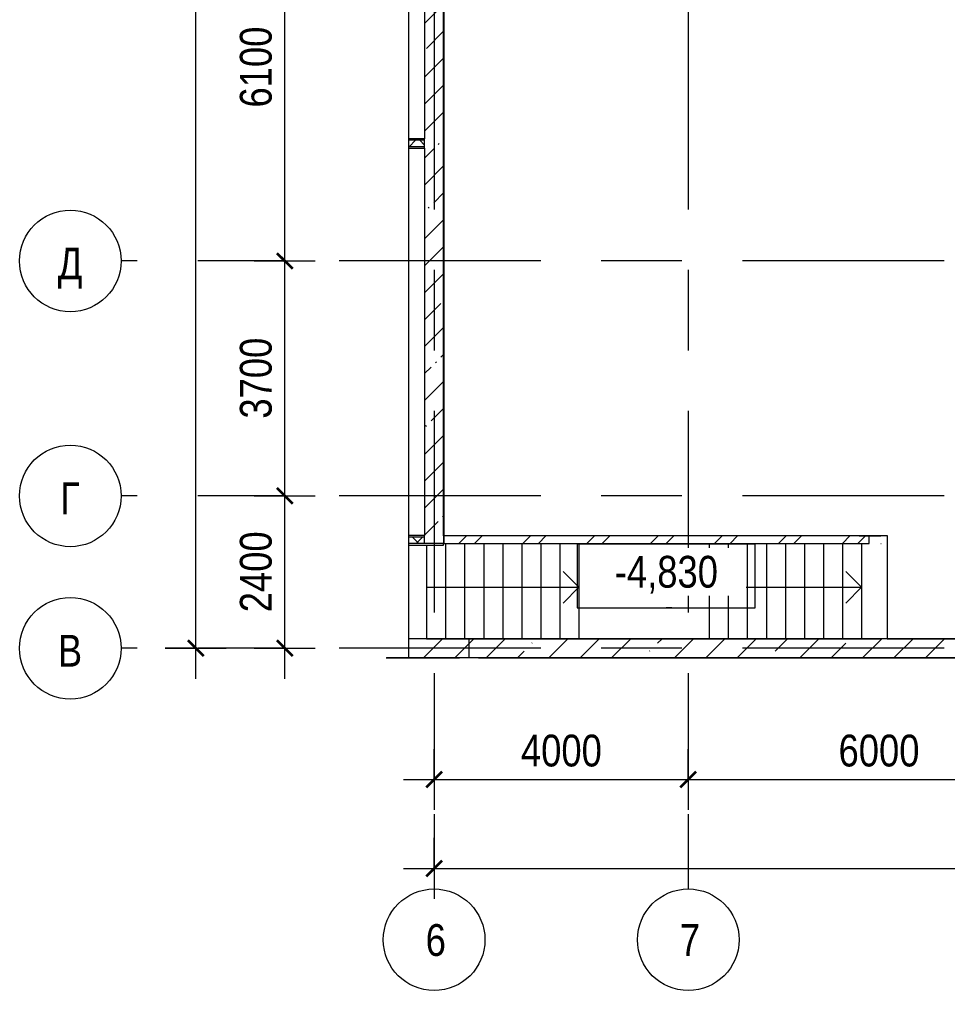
# Model space of a CAD drawing. Header units: millimetres. Extents: x 46431 to 216095, y -43515 to 31605.
# Drawn here: x 161296 to 175907, y -21274 to -5979 of the extents above; entities that cross this region are included whole.
import ezdxf

# ---------------------------------------------------------------- set-up
doc = ezdxf.new("R2010")
doc.units = ezdxf.units.MM
doc.linetypes.add('Осевые', pattern=[6350, 1270, -952.5, 3175, -952.5])
for name, color, linetype, lineweight in [('Высотные отметки', 7, 'Continuous', 9), ('Контуры', 7, 'Continuous', 9), ('Линии подступенков-1', 7, 'Continuous', 9), ('Линии свеса', 7, 'Continuous', 9), ('Общие ребра', 7, 'Continuous', 9), ('Оси', 7, 'Continuous', 9), ('Оси-1', 7, 'Continuous', 18), ('Оси-2', 7, 'Осевые', 9), ('Перекрытия', 7, 'Continuous', 9), ('Размеры', 7, 'Continuous', 9), ('Размеры-200', 7, 'Continuous', 9), ('Стены-1', 7, 'Continuous', 18), ('Стрелки вверх', 7, 'Continuous', 9), ('Штриховка разреза-3', 7, 'Continuous', 9), ('Элементы узлов', 7, 'Continuous', 9)]:
    doc.layers.add(name, color=color, linetype=linetype, lineweight=lineweight)
doc.styles.add('Arial Narrow', font='Arial Narrow.ttf', dxfattribs={"height": 500})
doc.dimstyles.new('Диагональ_-_2_5_мм_Arial_narrow', dxfattribs={"dimscale": 304.8, "dimtxt": 511.715487, "dimasz": 0.787402, "dimexe": 1.574803, "dimexo": 0.0625, "dimgap": 0.19685, "dimtad": 1, "dimdec": 0, "dimzin": 0, "dimdsep": 46, "dimtxsty": 'Arial Narrow', "dimblk1": 'OBLIQUE', "dimblk2": 'OBLIQUE', "dimsah": 1, "dimcen": 0.09, "dimdle": 1.574803, "dimazin": 0, "dimtfac": 1, "dimtdec": 4, "dimtix": 1, "dimtmove": 1, "dimatfit": 3, "dimfxl": 1.574803, "dimfxlon": 1, "dimtvp": 1, "dimtolj": 1, "dimtzin": 0, "dimarcsym": 2})
doc.dimstyles.new('Диагональ_-_2_5_мм_Arial_narrow_1', dxfattribs={"dimscale": 304.8, "dimtxt": 511.715487, "dimasz": 0.787402, "dimexe": 1.574803, "dimexo": 0.0625, "dimgap": 0.19685, "dimtad": 1, "dimdec": 0, "dimzin": 0, "dimdsep": 46, "dimtxsty": 'Arial Narrow', "dimblk1": 'OBLIQUE', "dimblk2": 'OBLIQUE', "dimsah": 1, "dimcen": 0.09, "dimdle": 1.574803, "dimazin": 0, "dimtfac": 1, "dimtdec": 4, "dimtix": 1, "dimtmove": 0, "dimatfit": 3, "dimfxl": 1.574803, "dimfxlon": 1, "dimtvp": 1, "dimtolj": 1, "dimtzin": 0, "dimarcsym": 2})
pattern_1 = [(45, (85893.1, 0), (-493.914, 493.914), []), (45, (86387, 0), (-493.914, 493.914), [873.125, -174.625, 6.706, -167.919])]
pattern_2 = [(45, (85893.1, 0), (-212.132, 212.132), []), (135, (85893.1, 0), (-212.132, -212.132), [])]

# ---------------------------------------------------------------- blocks, each defined once
blk = doc.blocks.new('Линия разрыва1 - М 200-5354920-Фрагмент плана на отм_ -3_500')
at = {"layer": 'Элементы узлов'}
for p, q in [((-44, 170), (-88, 0)), ((45, -172), (-44, 170)), ((-88, 0), (-12380, 0)), ((90, 0), (45, -172)), ((12580, 0), (90, 0))]:
    blk.add_line(p, q, dxfattribs=at)
blk = doc.blocks.new('Линия разрыва1 - М 200-5815316-Фрагмент плана на отм_ -3_500')
at = {"layer": 'Элементы узлов'}
blk.add_line((-88, 0), (-24200, 0), dxfattribs=at)
blk = doc.blocks.new('Ось сетки - По умолчанию 2-349628-Фрагмент плана на отм_ -3_500')
at = {"layer": 'Оси-1'}
blk.add_circle((0, 0), 4, dxfattribs=at)
blk = doc.blocks.new('DIMBLOCK33-Фрагмент плана на отм_ -3_500')
at = {"layer": 'Размеры-200', "lineweight": 35, "transparency": 16777216}
for points in [[(165473, -13483), (165353, -13363), (165593, -13603)], [(165473, -15883), (165353, -15763), (165593, -16003)]]:
    blk.add_hatch(color=256, dxfattribs=at).paths.add_polyline_path(points, flags=0)
for p, q in [((165473, -13483), (165353, -13363)), ((165353, -13363), (165593, -13603)), ((165593, -13603), (165473, -13483)), ((165473, -15883), (165353, -15763)), ((165353, -15763), (165593, -16003)), ((165593, -16003), (165473, -15883))]:
    blk.add_line(p, q, dxfattribs=at)
at = {"layer": 'Размеры-200', "transparency": 16777216}
for p, q in [((164993, -13483), (165953, -13483)), ((165473, -13483), (164993, -13483)), ((165473, -16363), (165473, -13483)), ((164993, -15883), (165953, -15883)), ((165473, -15883), (164993, -15883))]:
    blk.add_line(p, q, dxfattribs=at)
at = {"layer": 'Размеры-200', "color": 0, "transparency": 16777216, "insert": (164767, -15316), "char_height": 500, "width": 1520.53, "attachment_point": 1, "rotation": 90, "line_spacing_factor": 0.974696, "style": 'Arial Narrow'}
blk.add_mtext('2400', dxfattribs=at)
blk = doc.blocks.new('_Oblique')
at = {"color": 0, "linetype": 'ByBlock', "lineweight": -2}
blk.add_line((-0.5, -0.5), (0.5, 0.5), dxfattribs=at)
blk = doc.blocks.new('DIMBLOCK34-Фрагмент плана на отм_ -3_500')
at = {"layer": 'Размеры-200', "lineweight": 35, "transparency": 16777216}
for points in [[(165473, -9783), (165353, -9663), (165593, -9903)], [(165473, -13483), (165353, -13363), (165593, -13603)]]:
    blk.add_hatch(color=256, dxfattribs=at).paths.add_polyline_path(points, flags=0)
at = {"layer": 'Размеры-200', "transparency": 16777216}
for p, q in [((164993, -9783), (165953, -9783)), ((165473, -9783), (164993, -9783)), ((165473, -13483), (165473, -9783)), ((164993, -13483), (165953, -13483)), ((165473, -13483), (164993, -13483))]:
    blk.add_line(p, q, dxfattribs=at)
at = {"layer": 'Размеры-200', "lineweight": 35, "transparency": 16777216}
for p, q in [((165473, -9783), (165353, -9663)), ((165353, -9663), (165593, -9903)), ((165593, -9903), (165473, -9783)), ((165473, -13483), (165353, -13363)), ((165353, -13363), (165593, -13603)), ((165593, -13603), (165473, -13483))]:
    blk.add_line(p, q, dxfattribs=at)
at = {"layer": 'Размеры-200', "color": 0, "transparency": 16777216, "insert": (164767, -12266), "char_height": 500, "width": 1520.53, "attachment_point": 1, "rotation": 90, "line_spacing_factor": 0.974696, "style": 'Arial Narrow'}
blk.add_mtext('3700', dxfattribs=at)
blk = doc.blocks.new('DIMBLOCK35-Фрагмент плана на отм_ -3_500')
at = {"layer": 'Размеры-200', "lineweight": 35, "transparency": 16777216}
for points in [[(165473, -3683), (165353, -3563), (165593, -3803)], [(165473, -9783), (165353, -9663), (165593, -9903)]]:
    blk.add_hatch(color=256, dxfattribs=at).paths.add_polyline_path(points, flags=0)
for p, q in [((165473, -3683), (165353, -3563)), ((165353, -3563), (165593, -3803)), ((165593, -3803), (165473, -3683)), ((165473, -9783), (165353, -9663)), ((165353, -9663), (165593, -9903)), ((165593, -9903), (165473, -9783))]:
    blk.add_line(p, q, dxfattribs=at)
at = {"layer": 'Размеры-200', "transparency": 16777216}
for p, q in [((164993, -3683), (165953, -3683)), ((165473, -3683), (164993, -3683)), ((165473, -9783), (165473, -3683)), ((164993, -9783), (165953, -9783)), ((165473, -9783), (164993, -9783))]:
    blk.add_line(p, q, dxfattribs=at)
at = {"layer": 'Размеры-200', "color": 0, "transparency": 16777216, "insert": (164767, -7366), "char_height": 500, "width": 1520.53, "attachment_point": 1, "rotation": 90, "line_spacing_factor": 0.974696, "style": 'Arial Narrow'}
blk.add_mtext('6100', dxfattribs=at)
blk = doc.blocks.new('DIMBLOCK39-Фрагмент плана на отм_ -3_500')
at = {"layer": 'Размеры-200', "lineweight": 35, "transparency": 16777216}
for points in [[(167825, -17950), (167945, -17830), (167705, -18070)], [(171825, -17950), (171945, -17830), (171705, -18070)]]:
    blk.add_hatch(color=256, dxfattribs=at).paths.add_polyline_path(points, flags=0)
at = {"layer": 'Размеры-200', "transparency": 16777216}
for p, q in [((167825, -17470), (167825, -18430)), ((167825, -17950), (167825, -17470)), ((171825, -17470), (171825, -18430)), ((171825, -17950), (171825, -17470)), ((167345, -17950), (171825, -17950))]:
    blk.add_line(p, q, dxfattribs=at)
at = {"layer": 'Размеры-200', "lineweight": 35, "transparency": 16777216}
for p, q in [((167945, -17830), (167705, -18070)), ((167825, -17950), (167945, -17830)), ((171945, -17830), (171705, -18070)), ((171825, -17950), (171945, -17830)), ((167705, -18070), (167825, -17950)), ((171705, -18070), (171825, -17950))]:
    blk.add_line(p, q, dxfattribs=at)
at = {"layer": 'Размеры-200', "color": 0, "transparency": 16777216, "insert": (169191, -17244), "char_height": 500, "width": 1520.53, "attachment_point": 1, "line_spacing_factor": 0.974696, "style": 'Arial Narrow'}
blk.add_mtext('4000', dxfattribs=at)
blk = doc.blocks.new('DIMBLOCK40-Фрагмент плана на отм_ -3_500')
at = {"layer": 'Размеры-200', "lineweight": 35, "transparency": 16777216}
for points in [[(171825, -17950), (171945, -17830), (171705, -18070)], [(177825, -17950), (177945, -17830), (177705, -18070)]]:
    blk.add_hatch(color=256, dxfattribs=at).paths.add_polyline_path(points, flags=0)
at = {"layer": 'Размеры-200', "transparency": 16777216}
for p, q in [((171825, -17470), (171825, -18430)), ((171825, -17950), (171825, -17470)), ((177825, -17470), (177825, -18430)), ((177825, -17950), (177825, -17470)), ((171825, -17950), (177825, -17950))]:
    blk.add_line(p, q, dxfattribs=at)
at = {"layer": 'Размеры-200', "lineweight": 35, "transparency": 16777216}
for p, q in [((171945, -17830), (171705, -18070)), ((171825, -17950), (171945, -17830)), ((177945, -17830), (177705, -18070)), ((177825, -17950), (177945, -17830)), ((171705, -18070), (171825, -17950)), ((177705, -18070), (177825, -17950))]:
    blk.add_line(p, q, dxfattribs=at)
at = {"layer": 'Размеры-200', "color": 0, "transparency": 16777216, "insert": (174191, -17244), "char_height": 500, "width": 1520.53, "attachment_point": 1, "line_spacing_factor": 0.974696, "style": 'Arial Narrow'}
blk.add_mtext('6000', dxfattribs=at)
blk = doc.blocks.new('DIMBLOCK47-Фрагмент плана на отм_ -3_500')
at = {"layer": 'Размеры-200', "lineweight": 35, "transparency": 16777216}
for points in [[(167825, -19350), (167945, -19230), (167705, -19470)], [(190225, -19350), (190345, -19230), (190105, -19470)]]:
    blk.add_hatch(color=256, dxfattribs=at).paths.add_polyline_path(points, flags=0)
at = {"layer": 'Размеры-200', "transparency": 16777216}
for p, q in [((167825, -18870), (167825, -19830)), ((167825, -19350), (167825, -18870)), ((190225, -18870), (190225, -19830)), ((190225, -19350), (190225, -18870)), ((167345, -19350), (190225, -19350))]:
    blk.add_line(p, q, dxfattribs=at)
at = {"layer": 'Размеры-200', "lineweight": 35, "transparency": 16777216}
for p, q in [((167945, -19230), (167705, -19470)), ((167825, -19350), (167945, -19230)), ((190345, -19230), (190105, -19470)), ((190225, -19350), (190345, -19230)), ((167705, -19470), (167825, -19350)), ((190105, -19470), (190225, -19350))]:
    blk.add_line(p, q, dxfattribs=at)
at = {"layer": 'Размеры-200', "color": 0, "transparency": 16777216, "insert": (178233, -18644), "char_height": 500, "width": 1900.66, "attachment_point": 1, "line_spacing_factor": 0.974696, "style": 'Arial Narrow'}
blk.add_mtext('22400', dxfattribs=at)
blk = doc.blocks.new('DIMBLOCK49-Фрагмент плана на отм_ -3_500')
at = {"layer": 'Размеры-200', "lineweight": 35, "transparency": 16777216}
for points in [[(164073, 8517), (163953, 8637), (164193, 8397)], [(164073, -15883), (163953, -15763), (164193, -16003)]]:
    blk.add_hatch(color=256, dxfattribs=at).paths.add_polyline_path(points, flags=0)
at = {"layer": 'Размеры-200', "transparency": 16777216}
for p, q in [((164073, -16363), (164073, 8997)), ((163593, 8517), (164553, 8517)), ((164073, 8517), (163593, 8517)), ((164073, -3532), (164073, -3683)), ((164073, -5515), (164073, -3532)), ((163593, -15883), (164553, -15883)), ((164073, -15883), (163593, -15883))]:
    blk.add_line(p, q, dxfattribs=at)
at = {"layer": 'Размеры-200', "lineweight": 35, "transparency": 16777216}
for p, q in [((164073, 8517), (163953, 8637)), ((163953, 8637), (164193, 8397)), ((164193, 8397), (164073, 8517)), ((164073, -15883), (163953, -15763)), ((163953, -15763), (164193, -16003)), ((164193, -16003), (164073, -15883))]:
    blk.add_line(p, q, dxfattribs=at)
at = {"layer": 'Размеры-200', "color": 0, "transparency": 16777216, "insert": (163367, -5515), "char_height": 500, "width": 1900.66, "attachment_point": 1, "rotation": 90, "line_spacing_factor": 0.974696, "style": 'Arial Narrow'}
blk.add_mtext('24400', dxfattribs=at)
blk = doc.blocks.new('Высотные отметки - Высотная отметка - Рамка_14мм длина-4459141-Фрагмент плана на отм_ -3_500')
at = {"layer": 'Высотные отметки'}
for p, q in [((7, 5), (-7, 5)), ((-7, 5), (-7, 0)), ((7, 0), (7, 5)), ((-7, 0), (7, 0))]:
    blk.add_line(p, q, dxfattribs=at)

msp = doc.modelspace()

# ---------------------------------------------------------------- hatches: boundary and pattern name
at = {"layer": 'Штриховка разреза-3'}
h = msp.add_hatch(dxfattribs=at)
h.set_pattern_fill('FP_4', color=256, style=0, pattern_type=2)
h.set_pattern_definition([(45, (85893.1, 0), (-424.264, 424.264), [600, -100, 20, -100]), (45, (85893.1, 424), (-424.264, 424.264), [])])
h.paths.add_polyline_path([(167674.7, -14232.9), (167974.7, -14232.9), (167974.7, 6867.1), (167674.7, 6867.1), (167674.7, -14132.9)], flags=0)
h = msp.add_hatch(dxfattribs=at)
h.set_pattern_fill('FP_1', color=256, style=0, pattern_type=2)
h.set_pattern_definition(pattern_2)
h.paths.add_polyline_path([(167674.7, -7982.9), (167674.7, -7882.9), (167424.7, -7882.9), (167424.7, -7982.9)], flags=0)
h = msp.add_hatch(dxfattribs=at)
h.set_pattern_fill('FP_1', color=256, style=0, pattern_type=2)
h.set_pattern_definition(pattern_2)
h.paths.add_polyline_path([(167424.7, -14232.9), (167674.7, -14232.9), (167674.7, -14132.9), (167424.7, -14132.9)], flags=0)
h = msp.add_hatch(dxfattribs=at)
h.set_pattern_fill('FP_3', color=256, style=0, pattern_type=2)
h.set_pattern_definition([(45, (85893.1, 0), (-502.8943, 502.8943), []), (45, (85893.1, 762), (-502.8943, 502.8943), [])])
h.paths.add_polyline_path([(173173.5, -14232.9), (174674.7, -14232.9), (174674.7, -14112.9), (167979.7, -14112.9), (167979.7, -14232.9), (170121.9, -14232.9)], flags=0)
h = msp.add_hatch(dxfattribs=at)
h.set_pattern_fill('FP_8', color=256, style=0, pattern_type=2)
h.set_pattern_definition(pattern_1)
h.paths.add_polyline_path([(168524.7, -16032.9), (190074.7, -16032.9), (190072.7, -15732.9), (168524.7, -15732.9)], flags=0)
h.paths.add_polyline_path([(167424.7, -16032.9), (167824.7, -16032.9), (167824.7, -15732.9), (167424.7, -15732.9), (167424.7, -15753.3)], flags=0)
h = msp.add_hatch(dxfattribs=at)
h.set_pattern_fill('FP_8', color=256, style=0, pattern_type=2)
h.set_pattern_definition(pattern_1)
h.paths.add_polyline_path([(168374.7, -16032.9), (168524.7, -16032.9), (168524.7, -15732.9), (167824.7, -15732.9), (167824.7, -16032.9), (168224.7, -16032.9)], flags=0)
h = msp.add_hatch(dxfattribs=at)
h.set_pattern_fill('FP_8', color=256, style=0, pattern_type=2)
h.set_pattern_definition(pattern_1)
h.paths.add_polyline_path([(168224.7, -16032.9), (168374.7, -16032.9), (168374.7, -15732.9), (167824.7, -15732.9), (167824.7, -16032.9)], flags=0)

# ---------------------------------------------------------------- linework, layer by layer
at = {"layer": 'Высотные отметки'}
for q in [(171477.3, -15244.1), (171564, -15244.1)]:
    msp.add_line((171564, -15244.1), q, dxfattribs=at)
at = {"layer": 'Контуры'}
for p, q in [((174514.7, -14112.9), (174854.7, -14112.9)), ((167704.7, -14257.9), (167704.7, -15732.9)), ((172154.7, -14232.9), (172154.7, -15732.9)), ((167704.7, -15732.9), (170404.7, -15732.9)), ((170404.7, -15732.9), (172154.7, -15732.9)), ((172154.7, -15732.9), (174854.7, -15732.9))]:
    msp.add_line(p, q, dxfattribs=at)
at = {"layer": 'Линии подступенков-1'}
for p, q in [((167704.7, -14257.9), (167704.7, -15732.9)), ((168004.7, -14232.9), (168004.7, -15732.9)), ((168304.7, -14232.9), (168304.7, -15732.9)), ((168604.7, -14232.9), (168604.7, -15732.9)), ((168904.7, -14232.9), (168904.7, -15732.9)), ((169204.7, -14232.9), (169204.7, -15732.9)), ((169504.7, -14232.9), (169504.7, -15732.9)), ((169804.7, -14232.9), (169804.7, -15732.9)), ((170104.7, -14232.9), (170104.7, -15732.9)), ((172154.7, -14232.9), (172154.7, -15732.9)), ((172454.7, -14232.9), (172454.7, -15732.9)), ((172754.7, -14232.9), (172754.7, -15732.9)), ((173054.7, -14232.9), (173054.7, -15732.9)), ((173354.7, -14232.9), (173354.7, -15732.9)), ((173654.7, -14232.9), (173654.7, -15732.9)), ((173954.7, -14232.9), (173954.7, -15732.9)), ((174254.7, -14232.9), (174254.7, -15732.9)), ((174554.7, -14232.9), (174554.7, -15732.9))]:
    msp.add_line(p, q, dxfattribs=at)
at = {"layer": 'Линии свеса'}
for p, q in [((168004.7, -14232.9), (168004.7, -15732.9)), ((168304.7, -14232.9), (168304.7, -15732.9)), ((168604.7, -14232.9), (168604.7, -15732.9)), ((168904.7, -14232.9), (168904.7, -15732.9)), ((169204.7, -14232.9), (169204.7, -15732.9)), ((169504.7, -14232.9), (169504.7, -15732.9)), ((169804.7, -14232.9), (169804.7, -15732.9)), ((170104.7, -14232.9), (170104.7, -15732.9)), ((172454.7, -14232.9), (172454.7, -15732.9)), ((172754.7, -14232.9), (172754.7, -15732.9)), ((173054.7, -14232.9), (173054.7, -15732.9)), ((173354.7, -14232.9), (173354.7, -15732.9)), ((173654.7, -14232.9), (173654.7, -15732.9)), ((173954.7, -14232.9), (173954.7, -15732.9)), ((174254.7, -14232.9), (174254.7, -15732.9)), ((174554.7, -14232.9), (174554.7, -15732.9))]:
    msp.add_line(p, q, dxfattribs=at)
at = {"layer": 'Общие ребра'}
for p, q in [((167674.7, -7882.9), (167424.7, -7882.9)), ((167674.7, -7882.9), (167674.7, -7857.9)), ((167674.7, -7982.9), (167674.7, -7882.9)), ((167674.7, -7982.9), (167424.7, -7982.9)), ((167674.7, -8007.9), (167674.7, -7982.9)), ((167674.7, -8007.9), (167674.7, -13980.5)), ((167674.7, -13980.5), (167674.7, -14005.5)), ((167674.7, -14005.5), (167674.7, -14105.9)), ((167974.7, -14112.9), (167974.7, -14005.5)), ((167974.7, -14005.5), (167974.7, -14112.9)), ((167674.7, -14132.9), (167424.7, -14132.9)), ((167674.7, -14132.9), (167674.7, -14107.9)), ((167674.7, -14232.9), (167674.7, -14132.9)), ((167974.7, -14112.9), (167974.7, -14132.9)), ((167974.7, -14132.9), (167974.7, -14232.9)), ((167979.7, -14112.9), (167979.7, -14132.9)), ((167979.7, -14132.9), (167979.7, -14232.9)), ((167674.7, -14232.9), (167424.7, -14232.9)), ((167974.7, -14232.9), (167674.7, -14232.9)), ((167824.7, -15732.9), (167704.7, -15732.9)), ((190072.7, -15732.9), (168524.7, -15732.9))]:
    msp.add_line(p, q, dxfattribs=at)
at = {"layer": 'Оси-2'}
for p, q in [((167824.7, 9127.1), (167824.7, -19674.5)), ((171824.7, 9127.1), (171824.7, -19674.5)), ((190774.7, -9782.9), (162896.4, -9782.9)), ((190774.7, -13482.9), (162896.4, -13482.9)), ((190774.7, -15882.9), (162896.4, -15882.9))]:
    msp.add_line(p, q, dxfattribs=at)
at = {"layer": 'Перекрытия'}
for p, q in [((167979.7, -2920), (167979.7, -14107.9)), ((167979.7, -14107.9), (174954.7, -14107.9)), ((174954.7, -14107.9), (174954.7, -15732.9)), ((167974.7, -14232.9), (174554.7, -14232.9)), ((174854.7, -14232.9), (174859.7, -14232.9)), ((174954.7, -15732.9), (184624.7, -15732.9)), ((174859.7, -16032.9), (190074.7, -16032.9))]:
    msp.add_line(p, q, dxfattribs=at)
at = {"layer": 'Стены-1'}
for p, q in [((167974.7, -13980.5), (167974.7, 6747.1)), ((167974.7, 6747.1), (167974.7, -14005.5)), ((167979.7, -14112.9), (167979.7, 6745.1)), ((167674.7, -3757.9), (167674.7, -7857.9)), ((167674.7, -7857.9), (167424.7, -7857.9)), ((167424.7, -8007.9), (167674.7, -8007.9)), ((167974.7, -14005.5), (167974.7, -13980.5)), ((167674.7, -14107.9), (167424.7, -14107.9)), ((167674.7, -14105.9), (167674.7, -14107.9)), ((174674.7, -14112.9), (167979.7, -14112.9)), ((174674.7, -14232.9), (174674.7, -14112.9)), ((167424.7, -14257.9), (167674.7, -14257.9)), ((167674.7, -14257.9), (167974.7, -14257.9)), ((167974.7, -14257.9), (167974.7, -14232.9)), ((167974.7, -14232.9), (167979.7, -14232.9)), ((167974.7, -14232.9), (167979.7, -14232.9)), ((167979.7, -14232.9), (174674.7, -14232.9)), ((167704.7, -15732.9), (167424.7, -15732.9)), ((168524.7, -15732.9), (167824.7, -15732.9)), ((168374.7, -15732.9), (167824.7, -15732.9)), ((168374.7, -16032.9), (168374.7, -15732.9)), ((167070.3, -16032.9), (167824.7, -16032.9)), ((167824.7, -16032.9), (168224.7, -16032.9)), ((167824.7, -16032.9), (168224.7, -16032.9)), ((168524.7, -16032.9), (177674.7, -16032.9))]:
    msp.add_line(p, q, dxfattribs=at)
at = {"layer": 'Стрелки вверх'}
for p, q in [((170104.7, -14922.9), (169854.7, -14672.9)), ((174554.7, -14922.9), (174304.7, -14672.9)), ((167704.7, -14922.9), (168004.7, -14922.9)), ((168004.7, -14922.9), (168304.7, -14922.9)), ((168304.7, -14922.9), (168604.7, -14922.9)), ((168604.7, -14922.9), (168904.7, -14922.9)), ((168904.7, -14922.9), (169204.7, -14922.9)), ((169204.7, -14922.9), (169504.7, -14922.9)), ((169504.7, -14922.9), (169804.7, -14922.9)), ((169804.7, -14922.9), (170104.7, -14922.9)), ((170104.7, -14922.9), (169854.7, -15172.9)), ((172154.7, -14922.9), (172454.7, -14922.9)), ((172454.7, -14922.9), (172754.7, -14922.9)), ((172754.7, -14922.9), (173054.7, -14922.9)), ((173054.7, -14922.9), (173354.7, -14922.9)), ((173354.7, -14922.9), (173654.7, -14922.9)), ((173654.7, -14922.9), (173954.7, -14922.9)), ((173954.7, -14922.9), (174254.7, -14922.9)), ((174254.7, -14922.9), (174554.7, -14922.9)), ((174554.7, -14922.9), (174304.7, -15172.9))]:
    msp.add_line(p, q, dxfattribs=at)

# ---------------------------------------------------------------- block references
at = {"layer": 'Высотные отметки', "xscale": 199.9999999999999, "yscale": 199.9999999999999, "zscale": 199.9999999999999}
msp.add_blockref('Высотные отметки - Высотная отметка - Рамка_14мм длина-4459141-Фрагмент плана на отм_ -3_500', (171477.3, -15244.1), dxfattribs=at)
at = {"layer": 'Оси-1', "xscale": 199.9999999999999, "yscale": 199.9999999999999, "zscale": 199.9999999999999}
for p, rotation in [((162096.4, -9782.9), 89.99999999999982), ((162096.4, -13482.9), 89.99999999999982), ((162096.4, -15882.9), 89.99999999999982), ((167824.7, -20474.5), 180), ((171824.7, -20474.5), 180)]:
    msp.add_blockref('Ось сетки - По умолчанию 2-349628-Фрагмент плана на отм_ -3_500', p, dxfattribs=dict(at, rotation=rotation))
at = {"layer": 'Элементы узлов', "rotation": 270.0000000000001}
msp.add_blockref('Линия разрыва1 - М 200-5354920-Фрагмент плана на отм_ -3_500', (167424.7, -3452.9), dxfattribs=at)
at = {"layer": 'Элементы узлов'}
msp.add_blockref('Линия разрыва1 - М 200-5815316-Фрагмент плана на отм_ -3_500', (191274.7, -16032.9), dxfattribs=at)

# ---------------------------------------------------------------- texts
at = {"layer": 'Оси', "char_height": 500, "attachment_point": 1, "style": 'Arial Narrow'}
for s, insert, width in [('\\fArial Narrow|b0|i0|c204|p34|;Д', (161901.2, -9572.3), 464.979), ('\\fArial Narrow|b0|i0|c204|p34|;Г', (161941.2, -13272.3), 368.776), ('\\fArial Narrow|b0|i0|c204|p34|;В', (161901.2, -15672.3), 464.979), ('\\fArial Narrow|b0|i0|c204|p34|;6', (167691.5, -20228.4), 384.81), ('\\fArial Narrow|b0|i0|c204|p34|;7', (171691.5, -20228.4), 384.81)]:
    msp.add_mtext(s, dxfattribs=dict(at, insert=insert, width=width))

# ---------------------------------------------------------------- dimensions: what is measured, and where the dimension line sits
at = {"layer": 'Размеры'}
dim = msp.add_linear_dim(base=(164073.4, 8517.1), p1=(163593.4, -15882.9), p2=(163593.4, 8517.1), angle=90, dimstyle='Диагональ_-_2_5_мм_Arial_narrow', override={"dimpost": '<>', "dimfxl": 24400}, dxfattribs=at)
dim.commit()
dim.dimension.update_dxf_attribs({"geometry": 'DIMBLOCK49-Фрагмент плана на отм_ -3_500', "text_midpoint": (163700.6, -4565.1), "dimtype": 160, "text_rotation": 90})
for base, p1, p2, override, picture, middle in [((165473.4, -3682.9), (164993.4, -9782.9), (164993.4, -3682.9), {"dimpost": '<>', "dimfxl": 6100}, 'DIMBLOCK35-Фрагмент плана на отм_ -3_500', (165158.1, -6732.9)), ((165473.4, -9782.9), (164993.4, -13482.9), (164993.4, -9782.9), {"dimpost": '<>', "dimfxl": 3700}, 'DIMBLOCK34-Фрагмент плана на отм_ -3_500', (165158.1, -11632.9)), ((165473.4, -13482.9), (164993.4, -15882.9), (164993.4, -13482.9), {"dimpost": '<>', "dimfxl": 2400}, 'DIMBLOCK33-Фрагмент плана на отм_ -3_500', (165158.1, -14682.9))]:
    dim = msp.add_linear_dim(base=base, p1=p1, p2=p2, angle=90, dimstyle='Диагональ_-_2_5_мм_Arial_narrow_1', override=override, dxfattribs=at)
    dim.commit()
    dim.dimension.update_dxf_attribs({"geometry": picture, "text_midpoint": middle})
for base, p1, p2, override, picture, middle in [((171824.7, -17949.7), (167824.7, -17469.7), (171824.7, -17469.7), {"dimpost": '<>', "dimfxl": 4000}, 'DIMBLOCK39-Фрагмент плана на отм_ -3_500', (169824.7, -17634.4)), ((177824.7, -17949.7), (171824.7, -17469.7), (177824.7, -17469.7), {"dimpost": '<>', "dimfxl": 6000}, 'DIMBLOCK40-Фрагмент плана на отм_ -3_500', (174824.7, -17634.4)), ((190224.7, -19349.7), (167824.7, -18869.7), (190224.7, -18869.7), {"dimpost": '<>', "dimfxl": 22400}, 'DIMBLOCK47-Фрагмент плана на отм_ -3_500', (179024.7, -19034.4))]:
    dim = msp.add_linear_dim(base=base, p1=p1, p2=p2, dimstyle='Диагональ_-_2_5_мм_Arial_narrow_1', override=override, dxfattribs=at)
    dim.commit()
    dim.dimension.update_dxf_attribs({"geometry": picture, "text_midpoint": middle})

# ---------------------------------------------------------------- next in the draw order: texts
at = {"layer": 'Высотные отметки', "insert": (170668.8, -14428), "char_height": 500, "width": 1940.404, "attachment_point": 1, "line_spacing_factor": 0.974696, "style": 'Arial Narrow', "bg_fill": 3, "box_fill_scale": 1.25, "bg_fill_color": 256, "bg_fill_true_color": 13158600, "bg_fill_transparency": 0}
msp.add_mtext('-4,830', dxfattribs=at)

doc.saveas('drawing.dxf')
